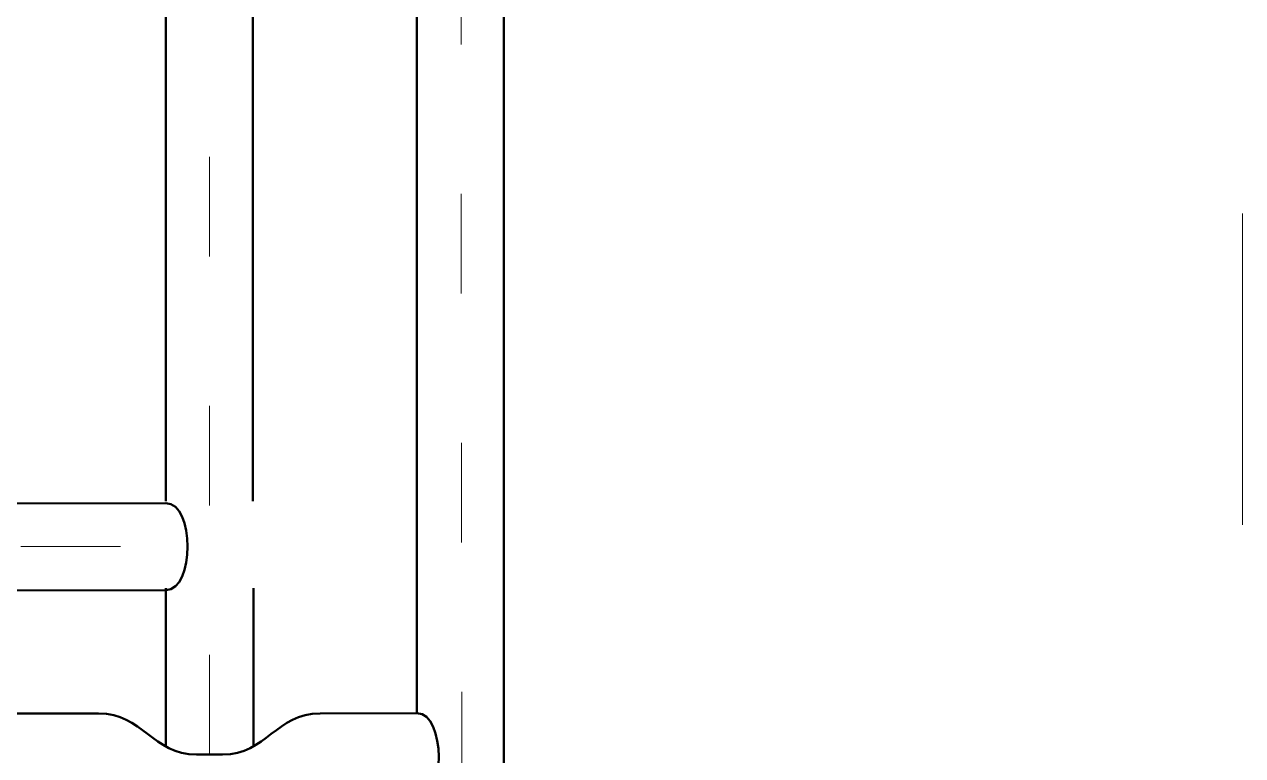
# Model space of a CAD drawing. Header units: millimetres. Extents: x -3929 to 624051, y 52832 to 514950.
# Drawn here: x 28664 to 31013, y 86861 to 88271 of the extents above; entities that cross this region are included whole.
import ezdxf

# ---------------------------------------------------------------- set-up
doc = ezdxf.new("R2010")
doc.units = ezdxf.units.MM
doc.linetypes.add('ACAD_ISO03W100', pattern=[30, 12, -18])
doc.linetypes.add('Dash', pattern=[11.999999, 6, -6])
doc.layers.add('Отопление', color=30, linetype='Continuous')

msp = doc.modelspace()

# ---------------------------------------------------------------- linework, layer by layer
at = {"color": 7, "linetype": 'Dash', "lineweight": 20, "ltscale": 100}
msp.add_lwpolyline([(21488.86, 90306.159), (31013.478, 90306.159), (31013.478, 86463.331), (21488.86, 86463.331)], close=True, dxfattribs=at)
at = {"layer": 'Отопление', "color": 1, "lineweight": 50, "true_color": 0xff0000}
msp.add_line((28996.286, 86863.266), (29046.286, 86863.266), dxfattribs=at)
at = {"layer": 'Отопление', "color": 5, "linetype": 'ACAD_ISO03W100', "lineweight": 13, "ltscale": 16, "true_color": 0x0000ff}
for points in [[(29021.339, 86863.266), (29021.328, 89310.534)], [(28177.189, 87264.003), (28947.115, 87263.952)]]:
    msp.add_lwpolyline(points, dxfattribs=at)
at = {"layer": 'Отопление', "color": 1, "linetype": 'ACAD_ISO03W100', "lineweight": 13, "ltscale": 16, "true_color": 0xff0000}
msp.add_lwpolyline([(29509.461, 84871.931), (29505.289, 89308.372)], dxfattribs=at)
at = {"layer": 'Отопление', "color": 1, "lineweight": 50, "true_color": 0xff0000}
for points in [[(29420.939, 87299.331), (29421.206, 89122.608)], [(29588.538, 87301.903), (29588.807, 89122.374)], [(29420.887, 86942.723), (29420.939, 87299.331)], [(29588.461, 86774.885), (29588.538, 87301.903)], [(28571.444, 86941.925), (28807.392, 86942.225)], [(29234.43, 86942.457), (29421.192, 86942.724)]]:
    msp.add_lwpolyline(points, dxfattribs=at)
at = {"layer": 'Отопление', "color": 5, "lineweight": 50, "true_color": 0x0000ff}
for points in [[(29104.535, 87351.21), (29104.788, 89069.289)], [(28936.936, 87351.234), (28937.183, 89039.187)], [(28177.279, 87346.872), (28936.922, 87347.753)], [(28174.874, 87179.458), (28936.922, 87180.15)], [(28936.867, 86878.809), (28936.912, 87183.631)], [(29105.667, 86878.899), (29105.896, 87183.605)]]:
    msp.add_lwpolyline(points, dxfattribs=at)
msp.add_open_spline([(28936.922, 87347.753), (28992.79, 87347.814), (28992.79, 87180.21), (28936.922, 87180.15)], degree=3, dxfattribs=at)
at = {"layer": 'Отопление', "color": 1, "lineweight": 50, "true_color": 0xff0000}
for points in [[(28996.286, 86863.266), (28911.682, 86863.266), (28891.995, 86942.314), (28807.392, 86942.225)], [(29046.286, 86863.266), (29130.755, 86863.266), (29149.96, 86942.336), (29234.43, 86942.457)], [(29421.192, 86942.724), (29477.062, 86942.776), (29477.062, 86775.166), (29421.192, 86775.114)]]:
    msp.add_open_spline(points, degree=3, dxfattribs=at)

doc.saveas('drawing.dxf')
